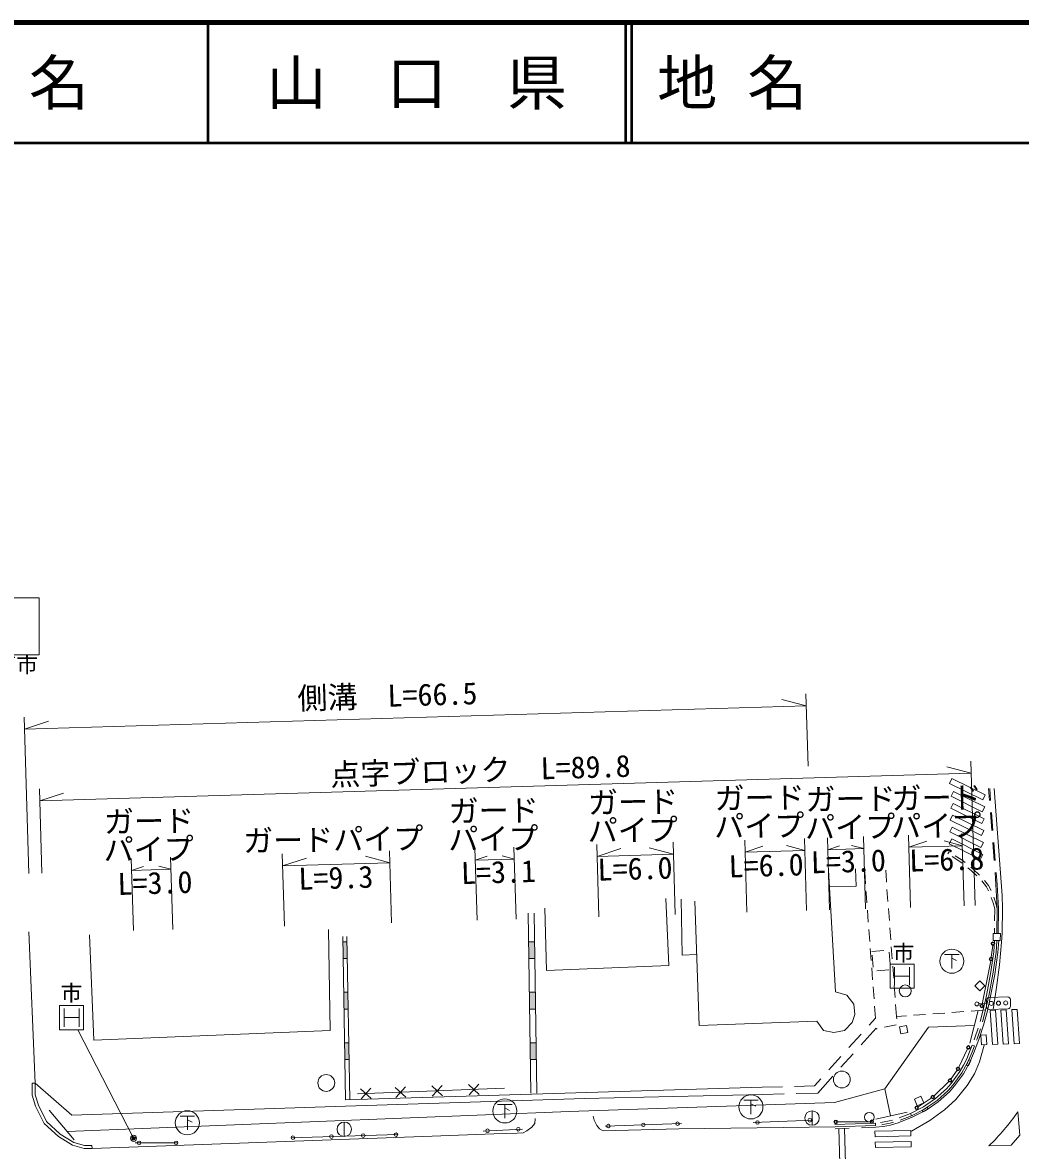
# Model space of a CAD drawing. Units: millimetres at full size, sheet at 1:1000; details may follow other scales. Extents: x 40000 to 680000, y 20000 to 380000.
# Drawn here: x 317605 to 400593, y 286254 to 380000 of the extents above; entities that cross this region are included whole.
import ezdxf
from ezdxf.enums import TextEntityAlignment as Align

# ---------------------------------------------------------------- set-up
doc = ezdxf.new("R2010")
doc.units = ezdxf.units.MM
doc.header["$LTSCALE"] = 1000
doc.header["$PDMODE"] = 32
doc.header["$PDSIZE"] = 500
for name, color, linetype, lineweight in [('M-BGD', 7, 'Continuous', 13), ('M-BGD-EXST', 7, 'Continuous', 13), ('M-STR-HTXT', 7, 'Continuous', 13), ('M-STR-STR3', 7, 'Continuous', 13), ('M-STR-STRC', 7, 'Continuous', 13), ('M-TTL', 2, 'Continuous', 140), ('M-TTL-LINE', 7, 'Continuous', 50)]:
    doc.layers.add(name, color=color, linetype=linetype, lineweight=lineweight)
doc.layers.add('M-TTL-TXT', color=7, linetype='Continuous')
doc.styles.add('ＭＳ ゴシック', font='')
doc.styles.get('ＭＳ ゴシック').set_extended_font_data('MS Gothic')

msp = doc.modelspace()

# ---------------------------------------------------------------- hatches: boundary and pattern name
at = {"layer": 'M-BGD'}
for points in [[(344590, 303603), (344240, 303603), (344264, 302203), (344614, 302203)], [(360192, 303603), (359692, 303603), (359713, 302203), (360213, 302203)], [(344660, 299403), (344310, 299403), (344334, 298003), (344684, 298003)], [(360253, 299403), (359753, 299403), (359774, 298003), (360274, 298003)], [(344731, 295203), (344381, 295203), (344404, 293803), (344754, 293803)], [(360314, 295203), (359814, 295203), (359835, 293803), (360335, 293803)]]:
    msp.add_hatch(color=256, dxfattribs=at).paths.add_polyline_path(points)

# ---------------------------------------------------------------- linework, layer by layer
for p, q in [((397934, 316330), (398012, 315330)), ((398034, 316337), (398112, 315337)), ((398090, 314333), (398207, 312838)), ((398190, 314340), (398306, 312845)), ((398285, 311841), (398401, 310345)), ((398384, 311848), (398501, 310352)), ((394651, 311073), (394545, 310903)), ((394657, 311069), (394651, 311073)), ((395549, 310282), (394910, 310678)), ((395664, 310446), (395167, 310753)), ((395989, 310186), (395664, 310446)), ((387711, 308420), (387656, 309418)), ((389440, 308675), (389391, 309548)), ((395743, 310127), (395549, 310282)), ((396532, 309495), (396211, 309752)), ((396665, 309645), (396457, 309811)), ((396954, 309084), (396532, 309495)), ((397191, 309133), (396665, 309645)), ((389449, 308550), (389440, 308675)), ((397761, 308174), (397383, 308665)), ((397929, 308283), (397607, 308702)), ((398479, 309348), (398557, 308349)), ((398579, 309355), (398657, 308355)), ((387755, 307647), (387745, 307820)), ((387817, 306823), (387755, 307647)), ((389569, 306954), (389494, 307952)), ((397941, 307839), (397761, 308174)), ((398153, 307868), (397929, 308283)), ((398557, 308349), (398654, 306352)), ((398657, 308355), (398754, 306357)), ((398323, 306840), (398168, 307285)), ((398454, 306328), (398323, 306840)), ((398515, 306897), (398370, 307310)), ((398654, 306352), (398515, 306897)), ((359875, 291003), (359658, 305973)), ((360375, 291021), (360158, 305981)), ((387936, 305228), (387861, 306225)), ((389689, 305359), (389614, 306356)), ((398454, 306328), (398447, 305328)), ((398654, 306352), (398641, 304292)), ((398754, 306352), (398741, 304291)), ((389809, 303763), (389734, 304761)), ((398443, 304728), (398441, 304293)), ((318126, 304432), (318645, 291844)), ((344233, 304026), (344460, 290459)), ((344583, 304032), (344810, 290465)), ((388056, 303632), (387981, 304629)), ((344590, 303603), (344240, 303603)), ((360192, 303603), (359692, 303603)), ((388176, 302037), (388101, 303034)), ((388245, 302803), (389242, 302880)), ((389929, 302168), (389854, 303165)), ((398635, 303681), (398436, 303695)), ((398787, 303696), (398718, 302712)), ((344614, 302203), (344264, 302203)), ((360213, 302203), (359713, 302203)), ((388348, 301482), (388271, 302479)), ((389681, 302741), (389759, 301744)), ((398718, 302712), (398455, 300882)), ((388296, 300441), (388221, 301438)), ((389658, 301272), (388661, 301195)), ((389747, 299732), (389747, 301732)), ((389747, 301732), (391747, 301732)), ((390049, 300572), (389974, 301570)), ((390122, 301482), (390122, 299982)), ((391372, 301482), (391372, 299982)), ((391747, 301732), (391747, 299732)), ((390122, 300732), (391372, 300732)), ((398455, 300882), (398111, 299064)), ((344660, 299403), (344310, 299403)), ((360253, 299403), (359753, 299403)), ((388416, 298846), (388341, 299843)), ((391747, 299732), (389747, 299732)), ((390168, 298977), (390093, 299974)), ((398111, 299064), (397843, 297865)), ((320687, 296292), (320687, 298292)), ((320687, 298292), (322687, 298292)), ((322687, 298292), (322687, 296292)), ((388535, 297250), (388461, 298247)), ((390288, 297381), (390213, 298379)), ((321062, 298042), (321062, 296542)), ((321062, 297292), (322312, 297292)), ((322312, 298042), (322312, 296542)), ((344684, 298003), (344334, 298003)), ((360274, 298003), (359774, 298003)), ((388535, 297250), (388006, 296663)), ((391109, 297441), (390288, 297381)), ((390288, 297381), (390305, 297205)), ((392705, 297558), (391707, 297485)), ((394300, 297674), (393303, 297601)), ((395896, 297790), (394899, 297717)), ((397087, 297877), (396380, 295176)), ((397492, 297907), (396495, 297834)), ((397502, 297944), (397243, 296978)), ((397697, 297901), (397439, 296935)), ((397843, 297865), (397523, 296670)), ((322687, 296292), (320687, 296292)), ((388598, 296422), (387337, 295023)), ((388603, 296353), (388598, 296422)), ((388686, 296370), (388603, 296353)), ((390255, 296688), (389274, 296489)), ((397067, 296405), (396804, 295604)), ((397264, 296361), (396992, 295537)), ((397523, 296670), (397134, 295486)), ((387337, 295919), (386334, 294805)), ((396804, 295604), (396747, 295458)), ((397134, 295486), (396901, 294892)), ((396992, 295537), (396944, 295413)), ((344731, 295203), (344381, 295203)), ((360314, 295203), (359814, 295203)), ((396761, 294946), (396574, 295016)), ((396901, 294892), (396685, 294317)), ((344754, 293803), (344404, 293803)), ((360335, 293803), (359835, 293803)), ((385664, 294062), (384661, 292947)), ((386668, 294280), (385665, 293165)), ((396441, 293729), (396159, 293177)), ((396685, 294317), (396441, 293729)), ((395847, 292632), (395111, 291612)), ((396159, 293177), (395847, 292632)), ((318395, 291833), (318645, 291844)), ((352519, 290800), (351642, 291613)), ((351681, 290773), (352490, 291646)), ((355573, 290916), (354695, 291729)), ((354735, 290889), (355543, 291762)), ((380793, 291552), (379123, 291512)), ((383462, 291616), (381793, 291576)), ((383991, 292204), (383462, 291616)), ((384995, 292422), (383735, 291023)), ((395111, 291612), (394685, 291137)), ((344460, 290459), (379123, 291512)), ((345467, 290954), (357679, 291418)), ((346597, 290575), (345720, 291388)), ((345759, 290548), (346568, 291421)), ((349480, 290685), (348603, 291498)), ((348643, 290658), (349451, 291530)), ((380937, 290955), (379137, 290912)), ((383735, 291023), (381936, 290979)), ((389791, 289126), (389307, 291373)), ((394685, 291137), (393746, 290299)), ((392925, 289720), (392691, 289568)), ((393746, 290299), (392925, 289720)), ((319806, 289615), (321892, 287144)), ((378358, 288565), (383323, 288772)), ((383262, 289548), (383262, 288348)), ((391180, 289422), (388565, 288866)), ((389940, 288775), (389705, 288706)), ((391596, 289007), (390416, 288549)), ((391442, 289323), (390510, 288961)), ((391534, 289144), (390602, 288782)), ((392691, 289568), (391596, 289007)), ((344361, 288612), (344361, 287412)), ((355920, 287870), (359172, 288031)), ((366058, 288275), (372407, 288489)), ((388524, 288532), (385166, 288403)), ((388531, 288332), (385174, 288204)), ((386361, 288099), (385180, 288054)), ((388542, 288183), (387361, 288137)), ((388531, 288332), (388524, 288532)), ((389166, 288249), (388542, 288183)), ((389115, 288596), (388961, 288579)), ((389144, 288398), (389056, 288388)), ((389705, 288706), (389115, 288596)), ((389752, 288511), (389144, 288398)), ((389787, 288365), (389166, 288249)), ((390033, 288593), (389752, 288511)), ((390416, 288549), (389787, 288365)), ((326982, 286889), (330505, 286889)), ((339907, 287310), (348816, 287573)), ((323378, 286670), (323385, 286420))]:
    msp.add_line(p, q, dxfattribs=at)
for points in [[(373514, 306973), (373863, 296637), (383664, 296986), (384223, 296226), (385077, 296048), (385954, 296215), (386588, 296893), (386821, 297558), (386732, 298413), (386167, 299159), (385212, 299425), (384616, 309548)], [(384695, 308203), (386933, 308208), (386884, 309649)], [(361030, 306395), (361190, 301197), (371338, 301626), (371106, 307199)], [(372378, 307147), (372460, 302491), (373664, 302531)], [(323175, 304184), (323533, 295420), (343194, 296221), (343056, 304626)], [(398436, 303695), (398370, 302749), (398109, 300939), (397768, 299134), (397502, 297944)], [(398635, 303681), (398569, 302728), (398307, 300906), (397964, 299094), (397697, 297901), (397502, 297944)], [(321315, 287827), (363062, 289501), (385125, 290231), (389307, 291373), (392941, 296504), (396760, 296627)], [(396574, 295016), (396359, 294446), (396123, 293876), (395852, 293344), (395552, 292822), (394838, 291832), (394438, 291385), (393528, 290573), (392730, 290010), (392516, 289872), (391443, 289322)], [(396761, 294946), (396545, 294372), (396305, 293792), (396027, 293248), (395721, 292714), (394994, 291706), (394579, 291243), (393653, 290416), (392842, 289844), (392616, 289698), (391534, 289144), (391443, 289322)], [(318395, 291833), (318413, 290845), (318687, 289932), (319406, 288495), (320591, 287400), (321768, 286681), (322729, 286403), (323385, 286420)], [(318645, 291844), (321704, 289178), (344463, 289927), (364346, 290558), (379137, 290912)], [(318645, 291838), (318663, 290884), (318921, 290025), (319609, 288647), (320743, 287601), (321870, 286912), (322761, 286654), (323378, 286670)], [(360239, 288896), (360205, 288507), (359945, 288180), (359529, 287873), (359250, 287713), (358752, 287683), (356790, 287645), (351676, 287434), (338691, 286958), (323385, 286420)], [(385174, 288204), (372194, 288051), (365883, 287885), (365584, 288037), (365370, 288331), (365147, 288759), (365055, 289115)]]:
    msp.add_lwpolyline(points, dxfattribs=at)
for points in [[(398333, 304294), (398924, 304289), (398919, 303695), (398328, 303700)], [(397220, 300352), (397630, 299931), (397202, 299514), (396793, 299935)], [(390529, 296525), (391106, 296648), (391230, 296064), (390654, 295941)], [(396305, 293792), (396453, 293728), (396261, 293282), (396113, 293345)], [(392013, 289973), (391775, 290513), (392317, 290752), (392555, 290212)], [(392928, 289721), (392501, 289451), (392420, 289577), (392848, 289848)]]:
    msp.add_lwpolyline(points, close=True, dxfattribs=at)
for centre, radius in [((391017, 299513), 500), ((342864, 291863), 700), ((385740, 292157), 700), ((383262, 288948), 600), ((383068, 288762), 150), ((344361, 288012), 600), ((356271, 287888), 150), ((358833, 288015), 150), ((366324, 288284), 150), ((369233, 288382), 150), ((372075, 288478), 150), ((378727, 288579), 150), ((327300, 286889), 150), ((330376, 286889), 150), ((340086, 287316), 150), ((343295, 287410), 150), ((345939, 287488), 150), ((348664, 287569), 150)]:
    msp.add_circle(centre, radius, dxfattribs=at)
at = {"layer": 'M-BGD-EXST'}
for p, q in [((394287, 302531), (395487, 302531)), ((394887, 302531), (394887, 301381)), ((394887, 302231), (395287, 302031)), ((357113, 290086), (358313, 290086)), ((357713, 290086), (357713, 288936)), ((357713, 289786), (358113, 289586)), ((377580, 290424), (378780, 290424)), ((378180, 290424), (378180, 289274)), ((378180, 290124), (378580, 289924)), ((330709, 289104), (331909, 289104)), ((331309, 289104), (331309, 287954)), ((331309, 288804), (331709, 288604))]:
    msp.add_line(p, q, dxfattribs=at)
for centre in [(394887, 301981), (378180, 289874), (357713, 289536), (331309, 288554)]:
    msp.add_circle(centre, 1000, dxfattribs=at)
at = {"layer": 'M-STR-HTXT'}
for p, q in [((382777, 323204), (380760, 323744)), ((382925, 318206), (382747, 324204)), ((317768, 321267), (382777, 323204)), ((318126, 309273), (317738, 322267)), ((317768, 321267), (319750, 321927)), ((396499, 317610), (394482, 318150)), ((396827, 306615), (396469, 318610)), ((319041, 315302), (396499, 317610)), ((319219, 309305), (319011, 316302)), ((319041, 315302), (321022, 315962)), ((382804, 306197), (382625, 312195)), ((384711, 306254), (384533, 312251)), ((387705, 306343), (387527, 312341)), ((391461, 306455), (391282, 312452)), ((395909, 306588), (395730, 312585)), ((355398, 305381), (355219, 311378)), ((358652, 305478), (358473, 311475)), ((365540, 305683), (365361, 311680)), ((365391, 310681), (367372, 311340)), ((371740, 310870), (369723, 311410)), ((371889, 305872), (371710, 311869)), ((377837, 306049), (377659, 312047)), ((377688, 311047), (379174, 311542)), ((382655, 311195), (381142, 311600)), ((384562, 311252), (385553, 311581)), ((384562, 311252), (387556, 311341)), ((387556, 311341), (386548, 311611)), ((391312, 311453), (392798, 311947)), ((391312, 311453), (395760, 311585)), ((395760, 311585), (394247, 311991)), ((326826, 304530), (326647, 310527)), ((330095, 304627), (329916, 310624)), ((339383, 304904), (339204, 310901)), ((339234, 309901), (341215, 310561)), ((348142, 310167), (346125, 310707)), ((348291, 305169), (348113, 311166)), ((355249, 310379), (356240, 310708)), ((355249, 310379), (358503, 310475)), ((358503, 310475), (357495, 310746)), ((365391, 310681), (371740, 310870)), ((377688, 311047), (382655, 311195)), ((326677, 309527), (327667, 309857)), ((326677, 309527), (329946, 309625)), ((329946, 309625), (328938, 309895)), ((339234, 309901), (348142, 310167)), ((326837, 287261), (322201, 296292))]:
    msp.add_line(p, q, dxfattribs=at)
for radius in [150, 120, 90, 60, 30, 20]:
    msp.add_circle((326837, 287261), radius, dxfattribs=at)
msp.add_point((326837, 287261), dxfattribs=at)
at = {"layer": 'M-STR-STR3'}
for p, q in [((297995, 332199), (318995, 332199)), ((318995, 332199), (318995, 327449)), ((318995, 327449), (297995, 327449))]:
    msp.add_line(p, q, dxfattribs=at)
at = {"layer": 'M-STR-STRC'}
for p, q in [((398169, 302309), (398283, 303293)), ((397397, 298410), (398122, 302013)), ((397767, 298462), (397134, 298441)), ((397777, 298162), (397757, 298762)), ((397951, 298968), (399550, 299020)), ((399776, 298227), (399756, 298827)), ((399583, 298021), (397984, 297969)), ((395459, 293163), (396194, 294687)), ((394824, 292203), (395309, 292904)), ((393409, 290796), (394630, 291975)), ((392082, 289880), (393176, 290609)), ((400542, 287523), (400374, 289459)), ((385386, 288626), (388083, 288640)), ((385721, 280530), (385496, 288070)), ((386170, 280543), (385946, 288083)), ((400542, 287523), (399826, 286688)), ((397959, 286627), (399826, 286688))]:
    msp.add_line(p, q, dxfattribs=at)
for points in [[(397459, 315396), (397658, 315799), (394882, 317169), (394683, 316765)], [(394826, 315688), (397422, 314408), (397621, 314812), (395025, 316092)], [(394789, 314701), (397385, 313420), (397584, 313824), (394988, 315104)], [(394752, 313713), (397348, 312433), (397547, 312836), (394951, 314117)], [(394715, 312725), (397311, 311445), (397510, 311849), (394914, 313129)], [(397273, 310457), (397472, 310861), (394877, 312141), (394677, 311738)], [(398710, 295082), (398515, 297912), (398065, 297896), (398260, 295067)], [(399610, 295113), (399416, 297941), (398966, 297926), (399160, 295098)], [(400511, 295144), (400317, 297971), (399867, 297956), (400061, 295129)], [(397753, 295862), (397303, 295846), (397359, 295036), (397809, 295052)], [(391485, 287462), (391474, 287912), (388492, 287847), (388503, 287397)], [(388524, 286494), (391507, 286559), (391497, 287009), (388513, 286944)]]:
    msp.add_lwpolyline(points, close=True, dxfattribs=at)
for points in [[(398313, 297972), (398612, 299809), (398853, 301677), (399030, 303570), (399078, 304327), (399098, 306382), (399059, 307436), (398409, 316335)], [(391531, 287846), (393056, 288747), (394287, 289637), (395232, 290479), (396148, 291663), (396760, 292627), (397176, 293613), (397576, 294994)]]:
    msp.add_lwpolyline(points, dxfattribs=at)
for centre, radius in [((398301, 303442), 150), ((398301, 303442), 120), ((398301, 303442), 100), ((398151, 302160), 150), ((398151, 302160), 120), ((398151, 302160), 100), ((396968, 298435), 167), ((397367, 298263), 150), ((397367, 298263), 120), ((397367, 298263), 100), ((398167, 298475), 167), ((398767, 298495), 167), ((399366, 298514), 167), ((396259, 294822), 150), ((396259, 294822), 120), ((396259, 294822), 100), ((395394, 293028), 150), ((395394, 293028), 120), ((395394, 293028), 100), ((394738, 292079), 150), ((394738, 292079), 120), ((394738, 292079), 100), ((393301, 290692), 150), ((393301, 290692), 120), ((393301, 290692), 100), ((391957, 289797), 150), ((391957, 289797), 120), ((391957, 289797), 100), ((385236, 288626), 150), ((385236, 288626), 120), ((388030, 289019), 400), ((388233, 288641), 150), ((388233, 288641), 120), ((388233, 288641), 100), ((385236, 288626), 100)]:
    msp.add_circle(centre, radius, dxfattribs=at)
for centre, radius, start, end in [((398028, 298702), 277, 106.19303, 167.56596), ((398051, 298248), 288, 197.41101, 256.34799), ((399473, 298731), 299, 18.65857, 75.10042), ((399461, 298329), 331, 291.58347, 342.17552), ((384908, 300208), 18835, 313.86139, 325.20214)]:
    msp.add_arc(centre, radius, start, end, dxfattribs=at)
at = {"layer": 'M-TTL'}
msp.add_line((680000, 380000), (40000, 380000), dxfattribs=at)
at = {"layer": 'M-TTL-LINE'}
for p, q in [((333000, 380000), (333000, 370000)), ((367750, 380000), (367750, 370000)), ((368250, 380000), (368250, 370000)), ((40000, 370000), (680000, 370000))]:
    msp.add_line(p, q, dxfattribs=at)

# ---------------------------------------------------------------- texts
at = {"layer": 'M-STR-HTXT', "style": 'ＭＳ ゴシック'}
for s, rotation, p in [('側溝  L=66.5', 1.706, (340506, 322358)), ('点字ブロック  L=89.8', 1.706, (343240, 316023)), ('パイプ ', 0.875, (364622, 311358)), ('パイプ ', 0.875, (375146, 311711)), ('パイプ ', 0.875, (382701, 311615)), ('パイプ ', 0.875, (389864, 311712)), ('パイプ ', 0.875, (353032, 310647)), ('パイプ ', 0.875, (324368, 309772)), ('L=3.0', 1.706, (383208, 308732)), ('L=6.8', 1.706, (391389, 308874)), ('L=3.1', 1.706, (354111, 307839)), ('L=6.0', 1.706, (365467, 308121)), ('L=6.0', 1.706, (376368, 308389)), ('L=3.0', 1.706, (325545, 306933)), ('L=9.3', 1.706, (340587, 307366))]:
    msp.add_text(s, height=1833, rotation=rotation, dxfattribs=at).set_placement(p, align=Align.BOTTOM_LEFT)
for s, p in [('ガード', (368401, 313748)), ('ガード', (378926, 314100)), ('ガード', (386481, 314004)), ('ガード', (393644, 314102)), ('ガード', (356812, 313036)), ('ガード', (328148, 312161)), ('ガードパイプ ', (344088, 310640))]:
    msp.add_text(s, height=1833, rotation=0.875, dxfattribs=at).set_placement(p, align=Align.BOTTOM_CENTER)
for p in [(390864, 302676), (321668, 299342)]:
    msp.add_text('市', height=1320, dxfattribs=at).set_placement(p, align=Align.MIDDLE_CENTER)
at = {"layer": 'M-STR-STR3', "style": 'ＭＳ ゴシック'}
msp.add_text('周南市', height=1320, dxfattribs=at).set_placement((313481, 325578), align=Align.BOTTOM_LEFT)
at = {"layer": 'M-TTL-TXT', "style": 'ＭＳ ゴシック'}
for s, p in [('県\u3000名', (315625, 375000)), ('山\u3000口\u3000県', (350375, 375000))]:
    msp.add_text(s, height=3666, dxfattribs=at).set_placement(p, align=Align.MIDDLE_CENTER)
msp.add_text('地 名', height=3666, dxfattribs=at).set_placement((370380, 375000), align=Align.MIDDLE_LEFT)

doc.saveas('drawing.dxf')
